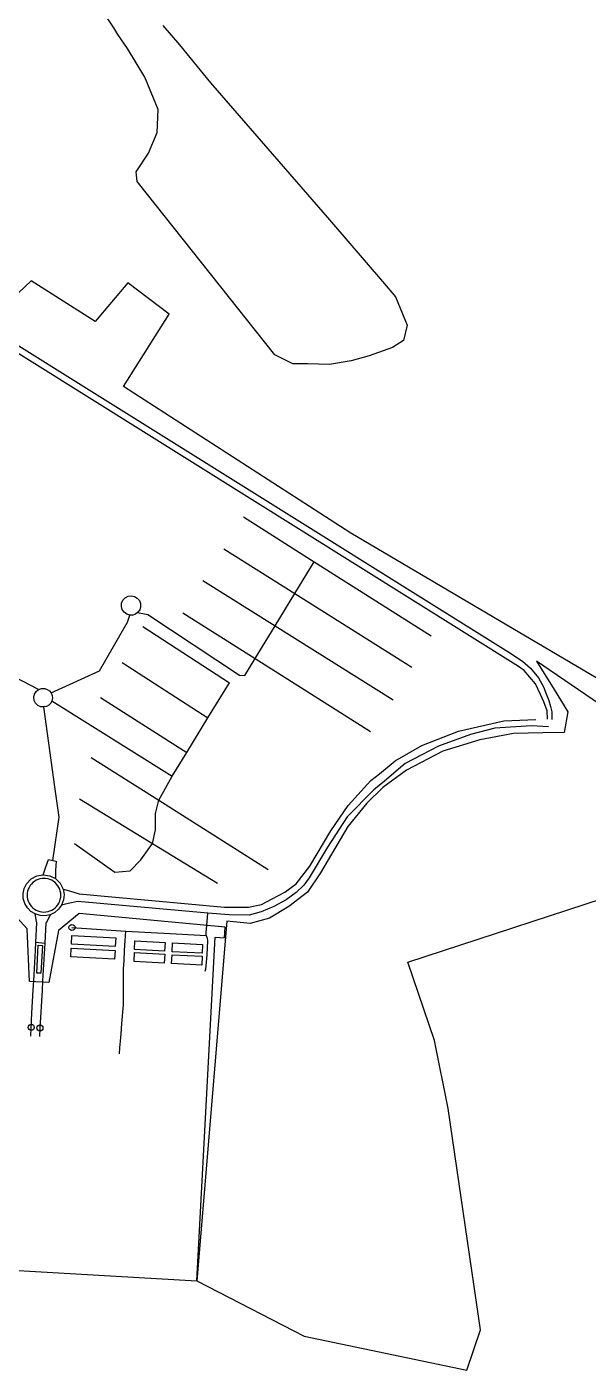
# Model space of a CAD drawing. Header units: metres. Extents: x 11276530 to 11306586, y 355867 to 367650.
# Drawn here: x 11295236 to 11296158, y 358137 to 360342 of the extents above; entities that cross this region are included whole.
import ezdxf

# ---------------------------------------------------------------- set-up
doc = ezdxf.new("R2010")
doc.units = ezdxf.units.M
for name, color, linetype in [('AMENITY', 6, 'Continuous'), ('BUILDING', 8, 'Continuous'), ('HIGHWAY_OTHER', 7, 'Continuous'), ('HIGHWAY_RESIDENTIAL', 7, 'Continuous'), ('HIGHWAY_SECONDARY', 4, 'Continuous'), ('HIGHWAY_TERTIARY', 3, 'Continuous'), ('LANDUSE', 2, 'Continuous')]:
    doc.layers.add(name, color=color, linetype=linetype)

msp = doc.modelspace()

# ---------------------------------------------------------------- linework, layer by layer
at = {"layer": 'AMENITY'}
msp.add_lwpolyline([(11295252.4, 358789), (11295254.7, 358834.9), (11295261.6, 358834.5), (11295259.2, 358788.7), (11295252.4, 358789)], dxfattribs=at)
at = {"layer": 'BUILDING'}
for points in [[(11295309, 358829.9), (11295380.8, 358826.2), (11295380.1, 358811.8), (11295308.3, 358815.5), (11295309, 358829.9)], [(11295310.2, 358850.7), (11295381.9, 358847), (11295381.2, 358832.5), (11295309.4, 358836.2), (11295310.2, 358850.7)], [(11295413.5, 358842), (11295463, 358839.4), (11295462.2, 358824.9), (11295412.8, 358827.5), (11295413.5, 358842)], [(11295475.1, 358838.5), (11295524.6, 358836), (11295523.9, 358821.5), (11295474.4, 358824.1), (11295475.1, 358838.5)], [(11295413, 358822.5), (11295462.5, 358819.9), (11295461.7, 358805.4), (11295412.2, 358808), (11295413, 358822.5)], [(11295474.6, 358819), (11295524.1, 358816.5), (11295523.3, 358802), (11295473.8, 358804.6), (11295474.6, 358819)]]:
    msp.add_lwpolyline(points, close=True, dxfattribs=at)
at = {"layer": 'HIGHWAY_OTHER'}
msp.add_lwpolyline([(11295459.5, 360343.9), (11295486.9, 360312.5), (11295537.4, 360250.1), (11295732.7, 360025), (11295819.9, 359924.1), (11295841.3, 359899), (11295860.5, 359852.4), (11295854.5, 359827.3), (11295836.6, 359815.4), (11295798.3, 359802.2), (11295768.5, 359793.9), (11295732.7, 359787.9), (11295696.8, 359789.1), (11295672.9, 359789.1), (11295643.1, 359803.4), (11295417.4, 360088.3), (11295415.6, 360103.8), (11295435.9, 360134.8), (11295450.2, 360168.3), (11295451.4, 360206.5), (11295429.9, 360259.1), (11295401.2, 360306.2), (11295385.7, 360329.5), (11295379.1, 360340.3), (11295366, 360360)], dxfattribs=at)
for centre in [(11295310.2, 358863.8), (11295243.2, 358699.8), (11295257.5, 358698.8)]:
    msp.add_circle(centre, 5, dxfattribs=at)
at = {"layer": 'HIGHWAY_RESIDENTIAL'}
for points in [[(11295591.9, 359537.5), (11295707.7, 359464.1), (11295900, 359342.2)], [(11295559.5, 359485.2), (11295675.9, 359412), (11295868.1, 359291)], [(11295418, 359380.6), (11295434.7, 359377.7), (11295585.4, 359278), (11295594.1, 359277.5), (11295610.8, 359305), (11295643.7, 359359), (11295675.9, 359412), (11295707.7, 359464.1)], [(11295525, 359433.4), (11295643.7, 359359), (11295837.4, 359237.6)], [(11295420.9, 359400.4), (11295422.8, 359395.4), (11295422.9, 359390), (11295421.3, 359384.9), (11295418, 359380.6), (11295414.2, 359378), (11295409.8, 359376.6), (11295405.1, 359376.5), (11295400, 359378), (11295395.7, 359381.2), (11295392.7, 359385.6), (11295391.3, 359390.8), (11295391.7, 359396.2), (11295393.8, 359401.1), (11295397.5, 359405), (11295402.2, 359407.5), (11295407.5, 359408.2), (11295412.8, 359407.2), (11295417.4, 359404.5), (11295420.9, 359400.4)], [(11295275.9, 359248.7), (11295355.5, 359285.1), (11295401.1, 359364.7), (11295405.1, 359376.5)], [(11295492.1, 359380), (11295610.8, 359305), (11295800.2, 359185.2)], [(11295426.3, 359357.9), (11295568.6, 359265.4)], [(11295255.3, 359254.3), (11295216.3, 359274.7), (11295160.7, 359293.1)], [(11295392.3, 359298.5), (11295533.2, 359207.7)], [(11295273.2, 359252.1), (11295275.9, 359248.7), (11295277.6, 359244.6), (11295278, 359240.3), (11295277.2, 359235.9), (11295275.2, 359232), (11295272.1, 359228.8), (11295268.3, 359226.7), (11295264, 359225.7), (11295258.9, 359226.1), (11295254.1, 359228.2), (11295250.4, 359231.8), (11295248.1, 359236.5), (11295247.4, 359241.6), (11295248.5, 359246.7), (11295251.3, 359251.1), (11295255.3, 359254.3), (11295260.2, 359256.1), (11295265.4, 359256), (11295269.6, 359254.6), (11295273.2, 359252.1)], [(11295314.5, 359001.6), (11295380.3, 358954.6), (11295405.6, 358956.8), (11295423.4, 358974.6), (11295442.6, 359001.8), (11295447.1, 359024.3), (11295447.2, 359050.7), (11295452.5, 359072.7), (11295474.7, 359112.4), (11295498.6, 359151.2), (11295533.2, 359207.7), (11295568.6, 359265.4)], [(11295277.2, 359235.9), (11295474.7, 359112.4)], [(11295357.2, 359241.3), (11295498.6, 359151.2)], [(11295278.8, 358973.7), (11295289.1, 359045.1), (11295281.8, 359094.6), (11295264, 359225.7)], [(11295341.4, 359142.9), (11295452.5, 359072.7), (11295632.2, 358958.9)], [(11295322.6, 359074.9), (11295442.6, 359001.8), (11295549.2, 358936.8)], [(11295263, 358950.4), (11295266.7, 358961.7), (11295271.8, 358975.3), (11295278.8, 358973.7), (11295284.1, 358972.6), (11295283.2, 358957.5), (11295283.2, 358944)], [(11295242.4, 358685.4), (11295243.2, 358699.8), (11295244.5, 358723.3), (11295246.7, 358761.7), (11295247.5, 358776.4), (11295248, 358786.8), (11295250.2, 358826.1), (11295251, 358839.8), (11295252.7, 358871.6), (11295252, 358873.7), (11295249.8, 358886)], [(11295274.1, 358884.7), (11295268.3, 358872.1), (11295267.4, 358871.7), (11295265.5, 358838.2), (11295262.5, 358785.8), (11295261.9, 358776), (11295261.1, 358760.7), (11295257.5, 358698.8), (11295256.7, 358684.9)], [(11295530.3, 358850.6), (11295530.5, 358855.4), (11295531.4, 358866.8), (11295533.1, 358887.5)], [(11295310.2, 358863.8), (11295398.4, 358857.8), (11295471.1, 358853.8), (11295530.3, 358850.6), (11295532, 358846.3), (11295532.9, 358841.8), (11295531.3, 358818.8), (11295529.5, 358794.7), (11295528.4, 358791.7)], [(11295388.2, 358656.3), (11295388.8, 358666.1), (11295389.9, 358677.4), (11295391, 358689.5), (11295392.2, 358706.1), (11295394.7, 358736.9), (11295394.5, 358749.9), (11295395, 358765.9), (11295394.9, 358796.7), (11295395.6, 358809), (11295396.6, 358826.2), (11295397.5, 358842.6), (11295398.4, 358857.8)], [(11295251, 358839.8), (11295265.5, 358838.2)]]:
    msp.add_lwpolyline(points, dxfattribs=at)
at = {"layer": 'HIGHWAY_SECONDARY'}
for points in [[(11295295.6, 358926.8), (11295306.1, 358924), (11295321.8, 358919.2), (11295560.7, 358897.1), (11295600.1, 358897.4), (11295621.4, 358901.4), (11295638.9, 358910.8), (11295659.8, 358921.9), (11295678, 358935.4), (11295700.5, 358964.3), (11295735, 359022.2), (11295763.6, 359063.9), (11295801, 359104.9), (11295814.9, 359116.1), (11295840.8, 359137.1), (11295884.7, 359162.7), (11295944.6, 359186), (11296019.1, 359202.9), (11296071.9, 359205.1)], [(11296092.3, 359192.9), (11296064.8, 359194.8), (11296004.3, 359191), (11295964.2, 359180.6), (11295912, 359161.2), (11295857.2, 359132.7), (11295823, 359104.2), (11295805.7, 359089.8), (11295762.1, 359045.6), (11295729.8, 358995.6), (11295699.8, 358945.1), (11295690.9, 358933.2), (11295678.2, 358921.4), (11295661.7, 358909.1), (11295641.5, 358898.1), (11295620.8, 358889.5), (11295600.8, 358884.2), (11295568.1, 358884.7), (11295533.1, 358887.5), (11295320, 358906.6), (11295303.9, 358903.4), (11295293.1, 358900.7)], [(11295230.3, 358911.3), (11295230, 358919.7), (11295231.8, 358928), (11295235.6, 358935.5), (11295243, 358943.4), (11295252.4, 358948.5), (11295263, 358950.4), (11295273.6, 358948.8), (11295283.2, 358944), (11295290.8, 358936.4), (11295295.6, 358926.8), (11295297.2, 358918), (11295296.3, 358909.1), (11295293.1, 358900.7), (11295288.2, 358893.8), (11295281.8, 358888.4), (11295274.1, 358884.7), (11295266, 358883.1), (11295257.7, 358883.5), (11295249.8, 358886), (11295242.7, 358890.2), (11295236.9, 358896.1), (11295232.7, 358903.2), (11295230.3, 358911.3)]]:
    msp.add_lwpolyline(points, dxfattribs=at)
at = {"layer": 'HIGHWAY_TERTIARY'}
for points in [[(11294535.6, 360068.5), (11294549.1, 360071), (11294609.3, 360082.2), (11294615.1, 360082.9), (11294624.5, 360082.7), (11294701.8, 360066.1), (11294884.4, 360026.8), (11294890.8, 360024.5), (11294898, 360020.9), (11295016.8, 359946.7), (11296027.1, 359315.5), (11296049.9, 359301.1), (11296062.8, 359289.3), (11296076.2, 359273.3), (11296084.4, 359259), (11296088.8, 359247.5), (11296093.2, 359236.1), (11296095.7, 359226.6), (11296097.7, 359217.9), (11296098, 359209.2), (11296098.2, 359205)], [(11296091, 359205.9), (11296090.1, 359219.4), (11296084.6, 359234.2), (11296079.1, 359246.4), (11296071.2, 359263.7), (11296052.3, 359285.6), (11296043.2, 359291.9), (11294891.7, 360012.3), (11294886.6, 360014.4), (11294828, 360026.8), (11294624.5, 360072.8), (11294619.5, 360073.3), (11294611.2, 360072.7), (11294559.7, 360062.8)]]:
    msp.add_lwpolyline(points, dxfattribs=at)
at = {"layer": 'LANDUSE'}
for points in [[(11296488.3, 359086.4), (11295767.8, 359510.9), (11295394.9, 359751.9), (11295469.9, 359870.3), (11295401.8, 359921.7), (11295348.1, 359858.4), (11295243, 359925.2), (11295192.8, 359877.5), (11295082, 359952.5), (11295163.5, 360059.1), (11295039.9, 360141.4), (11294950.9, 360024.4), (11294732.1, 360086.6), (11294732.1, 360086.6), (11295049.3, 360440.3)], [(11296429.7, 359057.4), (11296072.7, 359301), (11296072.7, 359301), (11296101.7, 359254.6), (11296124.2, 359218), (11296118.4, 359184), (11296083.1, 359183.4), (11296035, 359182.1), (11295979.8, 359171.8), (11295918.9, 359153.2), (11295859.2, 359121.8), (11295820.7, 359093.5), (11295794.4, 359067.9), (11295763, 359029.4), (11295718, 358953.7), (11295696.9, 358921.6), (11295666.1, 358898.5), (11295634.6, 358879.2), (11295602.6, 358870.3), (11295564.5, 358874.3), (11295514.9, 358283.8), (11295691.4, 358193.2), (11295958.4, 358137.4), (11295981.1, 358203.3), (11295927.6, 358566.6), (11295905.1, 358678.5), (11295861.3, 358806.7), (11296239.9, 358930.7)]]:
    msp.add_lwpolyline(points, dxfattribs=at)
for points in [[(11295257.6, 358943.6), (11295254.4, 358942.6), (11295251.4, 358941.2), (11295248.5, 358939.5), (11295245.9, 358937.4), (11295243.5, 358935.1), (11295241.5, 358932.5), (11295239.7, 358929.6), (11295238.4, 358926.6), (11295237.4, 358923.4), (11295236.8, 358920.1), (11295236.6, 358916.8), (11295236.8, 358913.5), (11295237.4, 358910.2), (11295238.4, 358907), (11295239.7, 358903.9), (11295241.4, 358901.1), (11295243.5, 358898.5), (11295245.8, 358896.1), (11295248.5, 358894), (11295251.3, 358892.3), (11295254.3, 358890.9), (11295257.5, 358890), (11295260.8, 358889.3), (11295264.1, 358889.1), (11295267.5, 358889.3), (11295270.8, 358889.9), (11295273.9, 358890.9), (11295277, 358892.3), (11295279.8, 358894), (11295282.5, 358896.1), (11295284.8, 358898.4), (11295286.9, 358901), (11295288.6, 358903.9), (11295290, 358906.9), (11295291, 358910.1), (11295291.6, 358913.4), (11295291.8, 358916.7), (11295291.6, 358920), (11295291, 358923.3), (11295290, 358926.5), (11295288.6, 358929.6), (11295286.9, 358932.4), (11295284.9, 358935), (11295282.5, 358937.4), (11295279.9, 358939.5), (11295277, 358941.2), (11295274, 358942.6), (11295270.8, 358943.6), (11295267.5, 358944.2), (11295264.2, 358944.4), (11295260.9, 358944.2), (11295257.6, 358943.6)], [(11294947.3, 358316.5), (11295514.9, 358283.8), (11295545.3, 358847.8), (11295560.6, 358846.6), (11295561.6, 358864.3), (11295322.2, 358886.5), (11295287.8, 358859.1), (11295272.3, 358773.3), (11295240.5, 358775), (11295236.5, 358861.4), (11295209, 358891.8), (11294997, 358911.2), (11294981.4, 358914.7), (11294947.3, 358316.5)]]:
    msp.add_lwpolyline(points, close=True, dxfattribs=at)

doc.saveas('drawing.dxf')
